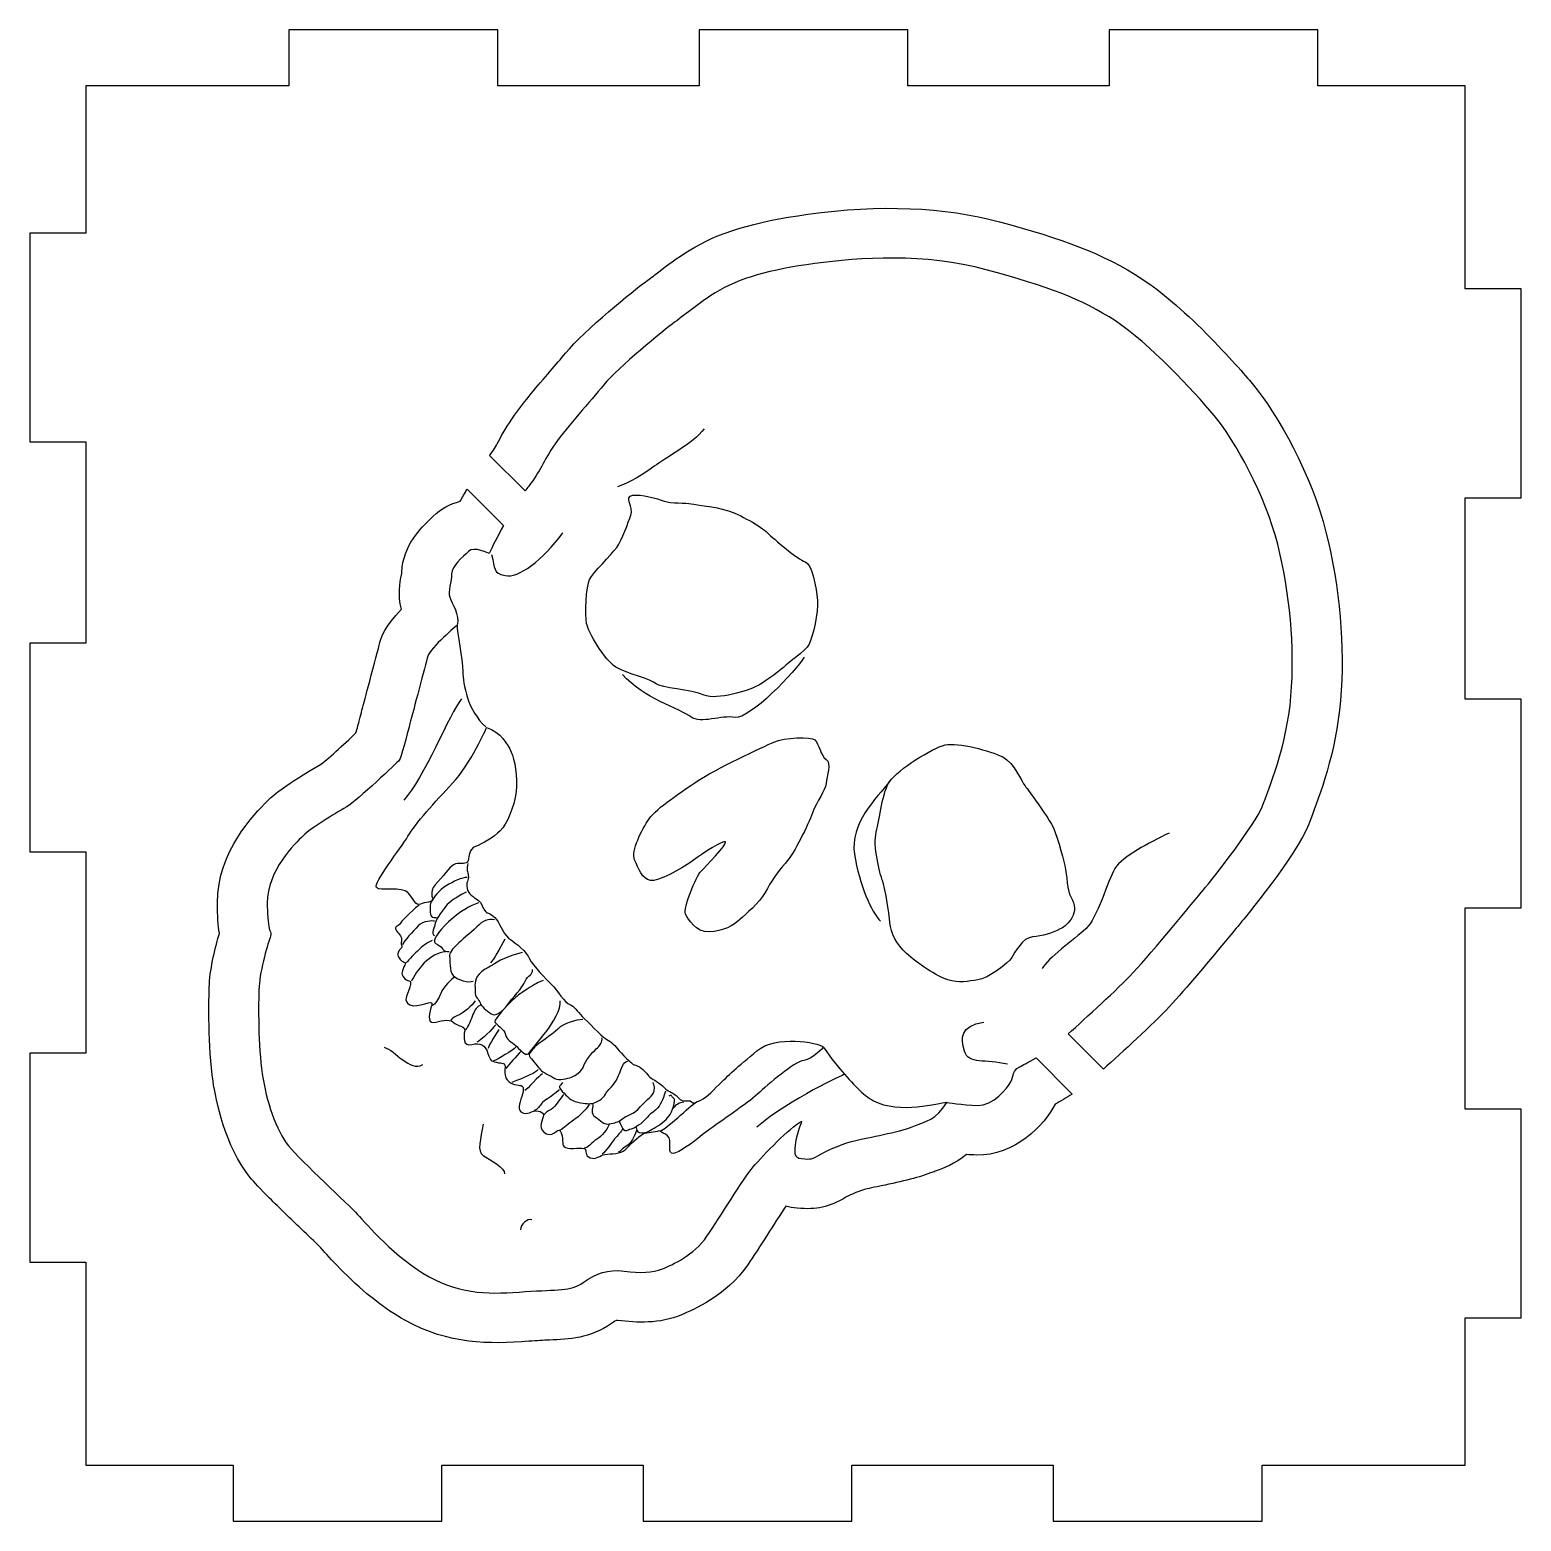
# Model space of a CAD drawing. Extents: x 33 to 452, y -592 to -16.
# Drawn here: x 33.6 to 113.6, y -308.1 to -228.1 of the extents above; entities that cross this region are included whole.
import ezdxf

# ---------------------------------------------------------------- set-up
doc = ezdxf.new("R2010")
doc.units = 0
doc.layers.add('LAYER_1', color=7, linetype='CONTINUOUS')

msp = doc.modelspace()

# ---------------------------------------------------------------- linework, layer by layer
at = {"layer": 'LAYER_1'}
msp.add_lwpolyline([(36.582, -231.089), (36.583, -238.989), (33.583, -238.989), (33.583, -250.189), (36.583, -250.189), (36.583, -260.989), (33.582, -260.989), (33.582, -272.189), (36.582, -272.189), (36.582, -282.989), (33.582, -282.989), (33.582, -294.189), (36.582, -294.189), (36.582, -305.089), (44.481, -305.088), (44.481, -308.088), (55.681, -308.088), (55.681, -305.088), (66.482, -305.088), (66.482, -308.089), (77.682, -308.089), (77.682, -305.089), (88.481, -305.089), (88.481, -308.089), (99.681, -308.089), (99.681, -305.089), (110.582, -305.089), (110.582, -297.189), (113.582, -297.189), (113.582, -285.989), (110.582, -285.989), (110.582, -275.189), (113.582, -275.189), (113.582, -263.989), (110.582, -263.989), (110.582, -253.189), (113.582, -253.189), (113.582, -241.989), (110.582, -241.989), (110.582, -231.09), (102.682, -231.09), (102.682, -228.09), (91.481, -228.09), (91.481, -231.09), (80.682, -231.09), (80.682, -228.089), (69.482, -228.089), (69.482, -231.089), (58.682, -231.089), (58.682, -228.089), (47.482, -228.089), (47.482, -231.089), (36.582, -231.089)], dxfattribs=at)
for points, knots in [([(60.151, -252.826), (60.218, -252.731), (60.284, -252.642), (60.344, -252.566), (60.994, -251.749), (61.078, -251.266), (61.762, -250.299), (62.445, -249.332), (63.612, -248.064), (64.379, -247.131), (65.147, -246.197), (67.564, -244.212), (68.165, -243.779), (68.765, -243.345), (69.592, -242.66), (70.349, -242.195), (71.649, -241.394), (73.284, -240.961), (75.685, -240.627), (78.086, -240.294), (81.588, -240.061), (84.889, -240.961), (88.191, -241.861), (89.992, -242.506), (91.815, -243.707), (93.638, -244.907), (95.972, -247.42), (97.107, -248.776), (98.241, -250.132), (99.864, -253.067), (100.52, -255.679), (101.175, -258.292), (101.453, -261.149), (101.231, -263.839), (101.009, -266.529), (100.03, -268.841), (99.685, -269.764), (99.341, -270.687), (97.062, -273.611), (96.539, -274.222), (96.018, -274.834), (93.838, -277.524), (92.771, -278.658), (91.92, -279.562), (90.244, -281.093), (89.278, -281.953), (89.278, -281.953), (91.168, -283.842), (91.168, -283.842), (92.169, -282.948), (93.818, -281.439), (94.714, -280.486), (95.562, -279.586), (96.968, -277.886), (97.898, -276.761), (98.198, -276.397), (98.438, -276.107), (98.566, -275.957), (98.595, -275.923), (101.573, -272.335), (102.185, -270.697), (102.185, -270.697), (102.297, -270.405), (102.297, -270.405), (102.738, -269.255), (103.659, -266.862), (103.89, -264.059), (104.13, -261.149), (103.859, -258.027), (103.108, -255.029), (102.345, -251.993), (100.541, -248.725), (99.154, -247.064), (98.814, -246.659), (97.896, -245.586), (96.682, -244.372), (95.409, -243.099), (94.265, -242.126), (93.282, -241.479), (91.105, -240.044), (88.984, -239.312), (85.592, -238.387), (82.643, -237.583), (79.186, -237.447), (75.317, -237.985), (72.364, -238.395), (70.519, -238.957), (68.951, -239.922), (68.323, -240.309), (67.718, -240.771), (67.184, -241.178), (66.975, -241.338), (66.779, -241.489), (66.603, -241.615), (66.025, -242.032), (63.331, -244.203), (62.319, -245.437), (62.075, -245.733), (61.789, -246.064), (61.493, -246.408), (60.814, -247.195), (60.112, -248.009), (59.584, -248.758), (59.174, -249.337), (58.93, -249.785), (58.735, -250.144), (58.557, -250.471), (58.459, -250.651), (58.256, -250.906), (58.253, -250.91), (58.248, -250.916), (58.246, -250.92), (58.246, -250.92), (60.151, -252.826), (60.151, -252.826)], [0, 0, 0, 0, 1, 1, 1, 2, 2, 2, 3, 3, 3, 4, 4, 4, 5, 5, 5, 6, 6, 6, 7, 7, 7, 8, 8, 8, 9, 9, 9, 10, 10, 10, 11, 11, 11, 12, 12, 12, 13, 13, 13, 14, 14, 14, 15, 15, 15, 16, 16, 16, 17, 17, 17, 18, 18, 18, 19, 19, 19, 20, 20, 20, 21, 21, 21, 22, 22, 22, 23, 23, 23, 24, 24, 24, 25, 25, 25, 26, 26, 26, 27, 27, 27, 28, 28, 28, 29, 29, 29, 30, 30, 30, 31, 31, 31, 32, 32, 32, 33, 33, 33, 34, 34, 34, 35, 35, 35, 36, 36, 36, 37, 37, 37, 38, 38, 38, 38]), ([(69.748, -249.499), (69.182, -250.265), (67.614, -251.1), (67.081, -251.499), (66.547, -251.9), (65.68, -252.434), (65.113, -252.6)], [0, 0, 0, 0, 1, 1, 1, 2, 2, 2, 2]), ([(87.556, -283.237), (87.168, -283.463), (86.817, -283.644), (86.646, -283.738), (86.301, -283.927), (86.368, -284.171), (86.201, -284.516), (86.035, -284.861), (85.246, -285.805), (84.422, -285.783), (83.6, -285.761), (82.778, -285.628), (82.778, -285.628), (82.199, -286.561), (81.654, -286.639), (80.921, -286.929), (80.187, -287.217), (78.531, -287.517), (77.897, -287.662), (77.263, -287.806), (76.496, -288.129), (76.018, -288.407), (75.541, -288.685), (75.474, -288.684), (74.985, -288.64), (74.496, -288.595), (74.606, -288.24), (74.662, -287.762), (74.718, -287.284), (74.996, -286.628), (74.996, -286.628), (74.329, -286.984), (72.95, -288.429), (72.383, -289.085), (71.816, -289.74), (70.616, -291.786), (69.904, -292.809), (69.193, -293.831), (68.048, -294.331), (67.514, -294.554), (66.981, -294.776), (66.347, -294.788), (65.458, -294.676), (64.569, -294.566), (63.991, -294.788), (63.267, -295.288), (62.545, -295.788), (61.934, -295.643), (60.155, -295.777), (58.377, -295.91), (56.786, -295.966), (54.997, -294.976), (53.208, -293.988), (51.628, -292.141), (51.162, -291.63), (50.695, -291.119), (48.138, -288.785), (47.46, -287.951), (46.782, -287.117), (46.271, -285.561), (46.049, -284.094), (45.826, -282.626), (45.837, -280.325), (45.881, -279.413), (45.926, -278.502), (46.381, -277.024), (46.492, -276.712), (46.603, -276.4), (46.315, -276.69), (46.315, -274.933), (46.315, -273.177), (47.816, -271.743), (48.238, -271.321), (48.661, -270.899), (49.917, -270.154), (50.55, -269.786), (51.184, -269.42), (53.296, -267.374), (53.396, -267.274), (53.496, -267.174), (53.808, -265.906), (53.974, -265.295), (54.141, -264.684), (54.797, -262.16), (54.93, -261.693), (55.064, -261.227), (56.509, -260.026), (56.509, -260.026), (56.642, -259.47), (56.242, -258.87), (56.108, -258.525), (55.995, -258.232), (56.208, -257.669), (56.209, -257.269), (56.208, -256.869), (56.809, -256.369), (57.11, -256.068), (57.409, -255.768), (58.226, -256.185), (58.226, -256.185), (58.369, -255.841), (58.661, -255.276), (58.997, -254.679), (58.997, -254.679), (57.045, -252.726), (57.045, -252.726), (56.915, -252.944), (56.788, -253.165), (56.665, -253.382), (56.119, -253.51), (55.627, -253.778), (55.223, -254.182), (55.223, -254.182), (55.109, -254.292), (55.109, -254.292), (54.572, -254.805), (53.582, -255.75), (53.542, -257.178), (53.535, -257.224), (53.525, -257.27), (53.517, -257.318), (53.44, -257.74), (53.316, -258.411), (53.515, -259.161), (52.606, -260.116), (52.451, -260.658), (52.364, -260.962), (52.288, -261.23), (52.043, -262.157), (51.813, -263.033), (51.639, -263.696), (51.473, -264.326), (51.4, -264.593), (51.36, -264.737), (51.313, -264.916), (51.263, -265.109), (51.214, -265.293), (51.143, -265.568), (51.078, -265.803), (50.421, -266.427), (49.491, -267.276), (49.173, -267.501), (47.308, -268.583), (46.701, -269.086), (46.352, -269.434), (46.352, -269.434), (46.311, -269.474), (46.311, -269.474), (45.653, -270.13), (43.647, -272.126), (43.647, -274.933), (43.647, -275.629), (43.685, -276.136), (43.753, -276.54), (43.544, -277.253), (43.261, -278.367), (43.216, -279.284), (43.179, -280.056), (43.133, -282.669), (43.41, -284.493), (43.562, -285.493), (44.057, -287.997), (45.39, -289.634), (45.616, -289.912), (45.949, -290.27), (46.441, -290.761), (46.96, -291.28), (47.589, -291.882), (48.136, -292.405), (48.528, -292.779), (48.874, -293.109), (49.093, -293.328), (49.134, -293.37), (49.169, -293.404), (49.191, -293.429), (49.191, -293.429), (49.314, -293.565), (49.314, -293.565), (49.543, -293.821), (49.927, -294.247), (50.407, -294.728), (51.536, -295.856), (52.646, -296.726), (53.706, -297.311), (56.095, -298.632), (58.213, -298.597), (60.355, -298.437), (60.788, -298.405), (61.147, -298.39), (61.452, -298.378), (62.517, -298.335), (63.618, -298.29), (64.785, -297.482), (64.933, -297.38), (65.014, -297.335), (65.051, -297.317), (65.068, -297.318), (65.093, -297.32), (65.127, -297.324), (66.145, -297.451), (67.347, -297.514), (68.54, -297.016), (69.127, -296.772), (70.916, -296.027), (72.095, -294.332), (72.405, -293.886), (72.766, -293.316), (73.149, -292.713), (73.43, -292.272), (73.846, -291.613), (74.139, -291.187), (74.324, -291.239), (74.526, -291.278), (74.745, -291.298), (75.812, -291.394), (76.423, -291.258), (77.359, -290.713), (77.622, -290.56), (78.139, -290.343), (78.491, -290.263), (78.629, -290.232), (78.82, -290.192), (79.039, -290.147), (80.181, -289.911), (81.185, -289.692), (81.899, -289.41), (81.984, -289.377), (82.066, -289.348), (82.144, -289.319), (82.581, -289.159), (83.196, -288.933), (83.832, -288.426), (84, -288.437), (84.174, -288.445), (84.349, -288.45), (86.413, -288.506), (88.023, -286.829), (88.58, -285.725), (88.858, -285.57), (89.176, -285.385), (89.496, -285.178), (89.496, -285.178), (87.556, -283.237), (87.556, -283.237)], [0, 0, 0, 0, 1, 1, 1, 2, 2, 2, 3, 3, 3, 4, 4, 4, 5, 5, 5, 6, 6, 6, 7, 7, 7, 8, 8, 8, 9, 9, 9, 10, 10, 10, 11, 11, 11, 12, 12, 12, 13, 13, 13, 14, 14, 14, 15, 15, 15, 16, 16, 16, 17, 17, 17, 18, 18, 18, 19, 19, 19, 20, 20, 20, 21, 21, 21, 22, 22, 22, 23, 23, 23, 24, 24, 24, 25, 25, 25, 26, 26, 26, 27, 27, 27, 28, 28, 28, 29, 29, 29, 30, 30, 30, 31, 31, 31, 32, 32, 32, 33, 33, 33, 34, 34, 34, 35, 35, 35, 36, 36, 36, 37, 37, 37, 38, 38, 38, 39, 39, 39, 40, 40, 40, 41, 41, 41, 42, 42, 42, 43, 43, 43, 44, 44, 44, 45, 45, 45, 46, 46, 46, 47, 47, 47, 48, 48, 48, 49, 49, 49, 50, 50, 50, 51, 51, 51, 52, 52, 52, 53, 53, 53, 54, 54, 54, 55, 55, 55, 56, 56, 56, 57, 57, 57, 58, 58, 58, 59, 59, 59, 60, 60, 60, 61, 61, 61, 62, 62, 62, 63, 63, 63, 64, 64, 64, 65, 65, 65, 66, 66, 66, 67, 67, 67, 68, 68, 68, 69, 69, 69, 70, 70, 70, 71, 71, 71, 72, 72, 72, 73, 73, 73, 74, 74, 74, 75, 75, 75, 76, 76, 76, 77, 77, 77, 78, 78, 78, 79, 79, 79, 80, 80, 80, 81, 81, 81, 81]), ([(65.93, -253.05), (65.418, -253.112), (65.996, -253.717), (65.83, -254.117), (65.664, -254.518), (65.38, -255.434), (65.063, -255.852), (64.747, -256.269), (63.813, -257.202), (63.612, -257.569), (63.412, -257.936), (63.362, -259.487), (63.446, -259.937), (63.529, -260.387), (64.43, -261.921), (65.013, -262.272), (65.597, -262.622), (66.947, -262.938), (67.181, -263.172), (67.414, -263.405), (69.065, -263.456), (69.748, -263.772), (70.432, -264.089), (72.2, -263.489), (72.533, -263.322), (72.867, -263.155), (73.701, -262.588), (74.002, -262.288), (74.301, -261.988), (75.168, -261.454), (75.384, -261.037), (75.601, -260.62), (75.885, -259.337), (75.835, -258.686), (75.785, -258.037), (75.535, -256.719), (75.168, -256.619), (74.801, -256.519), (73.484, -255.401), (73.151, -255.068), (72.816, -254.734), (71.65, -254.067), (70.983, -253.867), (70.315, -253.667), (69.365, -253.583), (69.065, -253.517), (68.765, -253.451), (67.981, -253.501), (67.614, -253.367), (67.248, -253.234), (66.347, -253.001), (65.93, -253.05)], [0, 0, 0, 0, 1, 1, 1, 2, 2, 2, 3, 3, 3, 4, 4, 4, 5, 5, 5, 6, 6, 6, 7, 7, 7, 8, 8, 8, 9, 9, 9, 10, 10, 10, 11, 11, 11, 12, 12, 12, 13, 13, 13, 14, 14, 14, 15, 15, 15, 16, 16, 16, 17, 17, 17, 17]), ([(58.343, -256.235), (58.577, -257.002), (58.377, -257.202), (59.077, -257.369), (59.777, -257.536), (61.111, -256.535), (62.179, -255.068)], [0, 0, 0, 0, 1, 1, 1, 2, 2, 2, 2]), ([(56.509, -260.026), (56.476, -260.371), (56.809, -261.838), (56.809, -262.505), (56.809, -263.172), (57.076, -264.639), (58.043, -265.473)], [0, 0, 0, 0, 1, 1, 1, 2, 2, 2, 2]), ([(75.118, -261.738), (74.718, -262.472), (72.15, -265.107), (71.416, -264.972), (70.683, -264.84), (69.582, -265.34), (69.048, -264.94), (68.514, -264.539), (66.414, -263.906), (65.381, -262.672)], [0, 0, 0, 0, 1, 1, 1, 2, 2, 2, 3, 3, 3, 3]), ([(58.087, -265.517), (58.087, -265.517), (57.198, -267.519), (56.264, -268.497), (55.33, -269.475), (54.24, -270.698), (53.863, -271.343), (53.485, -271.988), (51.996, -273.877), (52.173, -274.1), (52.351, -274.322), (53.573, -274.033), (53.863, -274.366), (54.152, -274.7), (54.285, -275.1), (54.531, -274.989), (54.774, -274.877), (55.242, -274.9), (55.197, -274.722), (55.153, -274.545), (54.997, -274.255), (55.464, -273.788), (55.931, -273.321), (56.131, -272.899), (56.42, -272.833), (56.709, -272.765), (57.02, -272.899), (57.087, -272.654), (57.154, -272.41), (57.132, -272.031), (57.487, -271.899), (57.843, -271.765), (58.466, -271.409), (58.821, -271.054), (59.177, -270.698), (59.555, -269.786), (59.666, -268.964), (59.777, -268.141), (59.577, -267.229), (59.399, -266.829), (59.221, -266.429), (58.843, -265.74), (58.087, -265.517)], [0, 0, 0, 0, 1, 1, 1, 2, 2, 2, 3, 3, 3, 4, 4, 4, 5, 5, 5, 6, 6, 6, 7, 7, 7, 8, 8, 8, 9, 9, 9, 10, 10, 10, 11, 11, 11, 12, 12, 12, 13, 13, 13, 14, 14, 14, 14]), ([(75.696, -266.184), (75.496, -265.984), (74.051, -266.051), (73.495, -266.296), (72.939, -266.54), (70.271, -267.786), (69.426, -268.363), (68.581, -268.941), (67.203, -269.831), (66.803, -270.409), (66.402, -270.987), (65.825, -272.143), (66.025, -272.61), (66.225, -273.077), (66.447, -273.655), (66.87, -273.722), (67.293, -273.788), (68.47, -273.143), (69.115, -272.676), (69.76, -272.21), (70.782, -271.543), (70.894, -271.654), (71.005, -271.765), (69.826, -272.988), (69.581, -273.232), (69.337, -273.477), (68.604, -275.233), (68.759, -275.522), (68.915, -275.812), (69.293, -276.501), (70.027, -276.479), (70.76, -276.456), (71.361, -276.123), (71.672, -275.811), (71.983, -275.5), (72.694, -274.966), (73.028, -274.366), (73.361, -273.766), (73.607, -273.344), (74.117, -272.787), (74.629, -272.232), (75.318, -270.742), (75.563, -270.097), (75.807, -269.453), (76.253, -268.919), (76.297, -268.519), (76.341, -268.119), (76.585, -267.429), (76.297, -267.23), (76.008, -267.03), (75.918, -266.407), (75.696, -266.184)], [0, 0, 0, 0, 1, 1, 1, 2, 2, 2, 3, 3, 3, 4, 4, 4, 5, 5, 5, 6, 6, 6, 7, 7, 7, 8, 8, 8, 9, 9, 9, 10, 10, 10, 11, 11, 11, 12, 12, 12, 13, 13, 13, 14, 14, 14, 15, 15, 15, 16, 16, 16, 17, 17, 17, 17]), ([(89.436, -274.633), (89.227, -274.316), (89.214, -273.433), (89.103, -272.921), (88.991, -272.41), (88.636, -271.12), (88.392, -270.698), (88.146, -270.275), (87.169, -268.897), (86.969, -268.652), (86.768, -268.408), (86.413, -267.43), (85.768, -267.096), (85.123, -266.762), (83.367, -266.296), (82.677, -266.451), (81.989, -266.607), (80.143, -267.785), (79.72, -268.386), (79.298, -268.986), (79.187, -270.387), (78.987, -271.12), (78.787, -271.854), (79.187, -273.366), (79.32, -273.721), (79.454, -274.077), (79.676, -275.456), (79.72, -275.989), (79.764, -276.523), (80.054, -277.123), (80.61, -277.634), (81.165, -278.146), (82.255, -278.879), (82.833, -279.058), (83.411, -279.236), (83.923, -279.124), (84.434, -279.058), (84.945, -278.991), (86.101, -278.146), (86.257, -277.857), (86.413, -277.568), (86.858, -276.768), (87.368, -276.746), (87.88, -276.723), (88.436, -276.523), (88.858, -276.323), (89.281, -276.123), (89.947, -275.411), (89.436, -274.633)], [0, 0, 0, 0, 1, 1, 1, 2, 2, 2, 3, 3, 3, 4, 4, 4, 5, 5, 5, 6, 6, 6, 7, 7, 7, 8, 8, 8, 9, 9, 9, 10, 10, 10, 11, 11, 11, 12, 12, 12, 13, 13, 13, 14, 14, 14, 15, 15, 15, 16, 16, 16, 16]), ([(79.72, -268.386), (78.987, -269.342), (77.553, -270.642), (77.819, -272.31), (78.086, -273.977), (78.72, -275.411), (79.221, -275.912)], [0, 0, 0, 0, 1, 1, 1, 2, 2, 2, 2]), ([(94.694, -271.176), (93.628, -271.71), (92.193, -272.41), (91.793, -273.077), (91.393, -273.744), (90.859, -275.744), (90.226, -276.312), (89.592, -276.879), (88.157, -277.912), (87.891, -278.446)], [0, 0, 0, 0, 1, 1, 1, 2, 2, 2, 3, 3, 3, 3]), ([(57.043, -273.566), (56.776, -273.544), (56.298, -273.778), (55.909, -274.01), (55.52, -274.244), (55.242, -274.655), (55.142, -274.8), (55.041, -274.944), (55.031, -275.422), (55.097, -275.6), (55.164, -275.778), (55.308, -275.678), (55.486, -275.722)], [0, 0, 0, 0, 1, 1, 1, 2, 2, 2, 3, 3, 3, 4, 4, 4, 4]), ([(57.076, -272.81), (57.025, -273.16), (57.025, -273.094), (57.093, -273.427), (57.159, -273.761), (56.942, -273.777), (57.042, -274.144), (57.143, -274.511), (57.359, -274.561), (57.442, -274.644), (57.526, -274.727), (57.776, -274.845), (57.826, -275.028), (57.876, -275.211), (58.076, -275.445), (58.076, -275.445), (58.076, -275.445), (58.377, -275.512), (58.61, -275.811), (58.843, -276.112), (59.059, -276.728), (59.361, -276.895), (59.661, -277.062), (60.227, -277.562), (60.394, -277.929), (60.561, -278.296), (61.311, -279.047), (61.577, -279.313), (61.845, -279.58), (62.312, -280.313), (62.545, -280.381), (62.778, -280.447), (62.946, -280.747), (63.212, -281.013), (63.479, -281.281), (64.262, -282.064), (64.463, -282.198), (64.663, -282.331), (64.93, -282.498), (65.113, -282.748), (65.296, -282.998), (65.897, -283.599), (66.014, -283.615), (66.13, -283.632), (66.397, -283.732), (66.681, -284.082), (66.964, -284.433), (66.947, -284.315), (67.314, -284.582), (67.681, -284.849), (67.598, -284.866), (67.831, -284.999), (68.065, -285.133), (68.231, -285.199), (68.365, -285.367), (68.498, -285.533), (68.615, -285.55), (68.865, -285.533), (69.115, -285.516), (69.048, -285.683), (69.216, -285.65)], [0, 0, 0, 0, 1, 1, 1, 2, 2, 2, 3, 3, 3, 4, 4, 4, 5, 5, 5, 6, 6, 6, 7, 7, 7, 8, 8, 8, 9, 9, 9, 10, 10, 10, 11, 11, 11, 12, 12, 12, 13, 13, 13, 14, 14, 14, 15, 15, 15, 16, 16, 16, 17, 17, 17, 18, 18, 18, 19, 19, 19, 20, 20, 20, 20]), ([(56.987, -274.355), (56.72, -274.466), (56.141, -274.822), (55.975, -275.011), (55.808, -275.2), (55.353, -275.811), (55.33, -276.012), (55.308, -276.212), (55.086, -276.59), (55.286, -276.679)], [0, 0, 0, 0, 1, 1, 1, 2, 2, 2, 3, 3, 3, 3]), ([(54.464, -275.033), (54.33, -275.122), (53.618, -275.789), (53.463, -276.011), (53.307, -276.234), (53.13, -276.167), (53.208, -276.356), (53.285, -276.545), (53.585, -276.668), (53.518, -276.956), (53.452, -277.246), (53.629, -277.223), (53.474, -277.379), (53.319, -277.534), (53.24, -277.745), (53.452, -277.958), (53.663, -278.168), (53.808, -278.046), (53.652, -278.357), (53.496, -278.669), (53.507, -278.791), (53.707, -278.991), (53.908, -279.191), (54.097, -279.002), (53.963, -279.447), (53.83, -279.892), (53.563, -280.18), (53.974, -280.392), (54.386, -280.603), (55.286, -280.014), (55.142, -280.403), (54.997, -280.791), (54.908, -281.37), (55.231, -281.336), (55.553, -281.303), (56.075, -281.092), (56.286, -281.325), (56.498, -281.559), (56.965, -281.492), (56.909, -281.793), (56.853, -282.092), (56.809, -282.648), (57.287, -282.526), (57.765, -282.404), (57.987, -282.515), (58.155, -282.993), (58.321, -283.47), (58.288, -283.371), (58.61, -283.471), (58.932, -283.571), (59.121, -283.404), (59.066, -283.86), (59.009, -284.315), (59.277, -284.605), (59.589, -284.671), (59.9, -284.738), (60.044, -284.66), (60.054, -284.938), (60.066, -285.216), (59.777, -285.683), (59.833, -285.961), (59.888, -286.239), (60.189, -286.272), (60.499, -286.139), (60.812, -286.006), (61.222, -286.128), (61.122, -286.406), (61.022, -286.684), (60.844, -287.084), (61.289, -287.306), (61.734, -287.529), (61.934, -286.817), (62.09, -287.262), (62.245, -287.706), (62.068, -287.951), (62.323, -288.051), (62.578, -288.151), (63.268, -288.018), (63.368, -288.117), (63.468, -288.218), (63.324, -288.473), (63.646, -288.596), (63.968, -288.718), (64.157, -288.462), (64.446, -288.418), (64.735, -288.373), (65.303, -288.384), (65.513, -288.173), (65.724, -287.962), (66.225, -287.417), (66.48, -287.317), (66.736, -287.217), (67.081, -287.228), (67.359, -287.128)], [0, 0, 0, 0, 1, 1, 1, 2, 2, 2, 3, 3, 3, 4, 4, 4, 5, 5, 5, 6, 6, 6, 7, 7, 7, 8, 8, 8, 9, 9, 9, 10, 10, 10, 11, 11, 11, 12, 12, 12, 13, 13, 13, 14, 14, 14, 15, 15, 15, 16, 16, 16, 17, 17, 17, 18, 18, 18, 19, 19, 19, 20, 20, 20, 21, 21, 21, 22, 22, 22, 23, 23, 23, 24, 24, 24, 25, 25, 25, 26, 26, 26, 27, 27, 27, 28, 28, 28, 29, 29, 29, 30, 30, 30, 31, 31, 31, 31]), ([(57.642, -274.922), (57.209, -275.088), (56.664, -275.345), (56.042, -275.945), (55.419, -276.545), (55.175, -276.945), (55.33, -277.079), (55.486, -277.213), (55.652, -277.224), (55.72, -277.379), (55.786, -277.534), (55.92, -277.512), (56.075, -277.534)], [0, 0, 0, 0, 1, 1, 1, 2, 2, 2, 3, 3, 3, 4, 4, 4, 4]), ([(55.291, -275.906), (55.191, -275.873), (54.686, -275.878), (54.413, -276.161), (54.141, -276.445), (53.647, -276.973), (53.574, -277.157)], [0, 0, 0, 0, 1, 1, 1, 2, 2, 2, 2]), ([(58.51, -275.834), (58.165, -275.756), (57.898, -275.867), (57.553, -276.212), (57.209, -276.556), (56.709, -276.945), (56.498, -277.157), (56.287, -277.368), (56.042, -277.634), (56.097, -277.802), (56.153, -277.968), (56.053, -278.579), (56.297, -278.824), (56.542, -279.069), (57.132, -279.236), (57.365, -279.113)], [0, 0, 0, 0, 1, 1, 1, 2, 2, 2, 3, 3, 3, 4, 4, 4, 5, 5, 5, 5]), ([(55.169, -276.94), (54.858, -277.074), (54.602, -277.273), (54.424, -277.451), (54.247, -277.629), (53.924, -277.941), (53.774, -278.146)], [0, 0, 0, 0, 1, 1, 1, 2, 2, 2, 2]), ([(55.88, -277.54), (55.52, -277.568), (55.058, -277.829), (54.741, -278.146), (54.424, -278.463), (54.146, -278.907), (54.052, -279.113)], [0, 0, 0, 0, 1, 1, 1, 2, 2, 2, 2]), ([(60.011, -277.579), (59.71, -277.634), (58.81, -277.957), (58.51, -278.19), (58.21, -278.424), (58.009, -278.379), (57.688, -278.746), (57.365, -279.113), (57.487, -279.369), (57.465, -279.68), (57.443, -279.992), (57.698, -280.091), (57.732, -280.281), (57.765, -280.469), (58.098, -280.692), (58.321, -280.869), (58.543, -281.047), (58.932, -280.769), (59.199, -280.392), (59.465, -280.014), (60.011, -279.491), (60.155, -279.124), (60.3, -278.757), (60.577, -278.835), (60.544, -278.491)], [0, 0, 0, 0, 1, 1, 1, 2, 2, 2, 3, 3, 3, 4, 4, 4, 5, 5, 5, 6, 6, 6, 7, 7, 7, 8, 8, 8, 8]), ([(56.37, -278.907), (56.192, -278.997), (55.765, -279.435), (55.625, -279.775), (55.486, -280.113), (55.314, -280.375), (55.191, -280.43)], [0, 0, 0, 0, 1, 1, 1, 2, 2, 2, 2]), ([(61.122, -279.091), (60.844, -279.169), (60.711, -279.258), (60.266, -279.546), (59.821, -279.836), (59.733, -279.902), (59.466, -280.147), (59.199, -280.392), (58.51, -281.169), (58.521, -281.292), (58.532, -281.414), (59.077, -281.714), (59.099, -281.981), (59.121, -282.248), (59.421, -282.37), (59.7, -282.626), (59.977, -282.882), (60.211, -283.226), (60.411, -282.937), (60.61, -282.648), (61.166, -282.003), (61.366, -281.714), (61.567, -281.425), (62.123, -280.581), (62.034, -280.18)], [0, 0, 0, 0, 1, 1, 1, 2, 2, 2, 3, 3, 3, 4, 4, 4, 5, 5, 5, 6, 6, 6, 7, 7, 7, 8, 8, 8, 8]), ([(57.465, -280.169), (57.342, -280.425), (56.771, -280.865), (56.614, -280.931), (56.459, -280.997), (56.203, -281.119), (56.17, -281.208)], [0, 0, 0, 0, 1, 1, 1, 2, 2, 2, 2]), ([(57.732, -280.425), (57.515, -280.531), (57.415, -280.73), (57.315, -281.009), (57.215, -281.286), (57.043, -281.647), (56.959, -281.731)], [0, 0, 0, 0, 1, 1, 1, 2, 2, 2, 2]), ([(63.245, -281.17), (62.879, -281.203), (62.234, -281.359), (61.9, -281.692), (61.567, -282.026), (60.833, -282.47), (60.677, -282.648), (60.522, -282.826), (60.266, -283.037), (60.422, -283.215), (60.577, -283.393), (60.889, -283.771), (60.978, -283.882), (61.067, -283.993), (61.523, -284.205), (61.745, -284.338), (61.967, -284.472), (62.434, -284.338), (62.634, -284.271), (62.834, -284.205), (63.223, -283.927), (63.278, -283.693), (63.334, -283.46), (63.768, -282.915), (63.968, -282.759), (64.168, -282.604), (64.313, -282.348), (64.268, -282.17)], [0, 0, 0, 0, 1, 1, 1, 2, 2, 2, 3, 3, 3, 4, 4, 4, 5, 5, 5, 6, 6, 6, 7, 7, 7, 8, 8, 8, 9, 9, 9, 9]), ([(86.024, -283.582), (84.856, -283.282), (83.923, -283.615), (83.722, -282.881), (83.522, -282.147), (83.456, -281.548), (84.756, -281.314)], [0, 0, 0, 0, 1, 1, 1, 2, 2, 2, 2]), ([(76.163, -282.659), (75.852, -282.392), (73.606, -282.014), (72.584, -282.86), (71.561, -283.705), (70.983, -284.238), (70.561, -284.66), (70.137, -285.083), (69.76, -285.461), (69.449, -285.55), (69.137, -285.638), (67.848, -286.973), (67.492, -287.106), (67.136, -287.239), (67.892, -287.239), (67.914, -287.662), (67.937, -288.084), (67.803, -288.484), (68.225, -288.329), (68.648, -288.173), (69.204, -287.706), (69.916, -287.172), (70.627, -286.639), (72.072, -285.684), (72.628, -285.172), (73.184, -284.66), (74.584, -283.438), (75.096, -283.371), (75.607, -283.304), (76.163, -282.659), (76.163, -282.659)], [0, 0, 0, 0, 1, 1, 1, 2, 2, 2, 3, 3, 3, 4, 4, 4, 5, 5, 5, 6, 6, 6, 7, 7, 7, 8, 8, 8, 9, 9, 9, 10, 10, 10, 10]), ([(76.163, -282.659), (76.163, -282.659), (76.585, -283.348), (77.285, -284.116), (77.986, -284.883), (78.418, -285.388), (79.086, -285.65), (80.621, -286.25), (82.666, -285.539), (82.778, -285.628)], [0, 0, 0, 0, 1, 1, 1, 2, 2, 2, 3, 3, 3, 3]), ([(62.154, -284.558), (62.028, -284.782), (61.862, -284.749), (62.145, -285.032), (62.429, -285.316), (62.562, -285.516), (62.979, -285.616), (63.395, -285.717), (63.612, -285.699), (63.787, -285.675), (63.963, -285.65), (64.363, -285.4), (64.454, -285.191), (64.546, -284.983), (64.713, -284.933), (64.963, -284.566), (65.213, -284.199), (65.239, -283.924), (65.354, -283.707), (65.471, -283.49), (65.489, -283.457), (65.664, -283.416)], [0, 0, 0, 0, 1, 1, 1, 2, 2, 2, 3, 3, 3, 4, 4, 4, 5, 5, 5, 6, 6, 6, 7, 7, 7, 7]), ([(63.787, -285.741), (63.779, -285.984), (63.637, -286.209), (63.912, -286.4), (64.188, -286.592), (64.388, -286.842), (64.671, -286.775), (64.955, -286.709), (65.146, -286.7), (65.338, -286.525), (65.53, -286.35), (65.988, -286.275), (66.347, -285.85), (66.705, -285.424), (67.022, -285.308), (67.073, -285.008), (67.122, -284.707), (67.039, -284.691), (67.022, -284.558)], [0, 0, 0, 0, 1, 1, 1, 2, 2, 2, 3, 3, 3, 4, 4, 4, 5, 5, 5, 6, 6, 6, 6]), ([(61.978, -284.932), (61.92, -285.091), (61.12, -285.558), (61.045, -285.667), (60.969, -285.775), (60.783, -286.023), (60.641, -286.08)], [0, 0, 0, 0, 1, 1, 1, 2, 2, 2, 2]), ([(62.212, -285.2), (62.062, -285.367), (61.778, -285.883), (61.544, -286), (61.311, -286.117), (61.278, -286.15), (61.169, -286.275)], [0, 0, 0, 0, 1, 1, 1, 2, 2, 2, 2]), ([(67.673, -285.024), (67.631, -285.266), (67.431, -285.7), (67.273, -285.908), (67.113, -286.116), (66.989, -286.108), (66.689, -286.442), (66.389, -286.775), (66.072, -286.992), (65.839, -287.059), (65.605, -287.126), (65.513, -287.234), (65.396, -287.017), (65.28, -286.8), (65.254, -286.692), (65.204, -286.642)], [0, 0, 0, 0, 1, 1, 1, 2, 2, 2, 3, 3, 3, 4, 4, 4, 5, 5, 5, 5]), ([(66.105, -286.975), (66.18, -287.184), (66.155, -287.259), (66.406, -287.259), (66.655, -287.259), (66.763, -287.184), (67.072, -287.008), (67.381, -286.834), (67.698, -286.584), (67.864, -286.367), (68.031, -286.15), (68.273, -285.492), (68.115, -285.4), (67.956, -285.307), (68.081, -285.183), (67.856, -285.291)], [0, 0, 0, 0, 1, 1, 1, 2, 2, 2, 3, 3, 3, 4, 4, 4, 5, 5, 5, 5]), ([(63.588, -285.742), (63.404, -286.025), (63.054, -286.375), (62.763, -286.567), (62.47, -286.758), (62.212, -287.034), (62.019, -287.109)], [0, 0, 0, 0, 1, 1, 1, 2, 2, 2, 2]), ([(57.909, -286.784), (57.759, -287.567), (57.559, -288.268), (57.893, -288.468), (58.226, -288.668), (59.11, -289.152), (59.044, -289.452)], [0, 0, 0, 0, 1, 1, 1, 2, 2, 2, 2]), ([(64.671, -286.775), (64.602, -287.039), (64.235, -287.45), (63.991, -287.606), (63.745, -287.762), (63.49, -288.107), (63.323, -288.073)], [0, 0, 0, 0, 1, 1, 1, 2, 2, 2, 2]), ([(65.396, -287.017), (65.324, -287.162), (65.091, -287.417), (64.946, -287.584), (64.802, -287.751), (64.479, -288.295), (64.29, -288.395)], [0, 0, 0, 0, 1, 1, 1, 2, 2, 2, 2]), ([(66.125, -287.139), (65.992, -287.496), (65.847, -287.795), (65.602, -287.951), (65.358, -288.107), (65.257, -288.273), (65.147, -288.296)], [0, 0, 0, 0, 1, 1, 1, 2, 2, 2, 2])]:
    msp.add_open_spline(points, degree=3, knots=knots, dxfattribs=at)
for points in [[(56.742, -263.972), (56.108, -264.739), (54.708, -268.274), (53.64, -269.408)], [(59.055, -276.868), (58.776, -277.39), (58.477, -277.98), (58.299, -278.135)], [(58.582, -281.464), (58.41, -281.67), (57.815, -282.298), (57.554, -282.392)], [(58.732, -281.715), (58.632, -281.882), (58.215, -282.52), (58.177, -282.726)], [(52.59, -282.665), (53.191, -282.832), (53.957, -283.999), (54.659, -283.599)], [(59.644, -282.665), (59.56, -282.798), (58.627, -283.349), (58.46, -283.399)], [(59.927, -282.898), (59.693, -283.115), (59.294, -283.615), (59.11, -283.799)], [(60.852, -283.857), (60.728, -284.099), (59.536, -284.491), (59.436, -284.558)], [(61.078, -284.099), (60.928, -284.132), (60.26, -284.95), (60.127, -284.983)], [(77.285, -284.116), (77.285, -284.116), (74.384, -285.416), (72.584, -286.951)], [(68.665, -285.616), (68.448, -285.616), (68.214, -285.766), (68.098, -285.934)], [(60.511, -291.919), (60.294, -291.836), (59.877, -292.186), (59.91, -292.453)]]:
    msp.add_open_spline(points, degree=3, dxfattribs=at)

doc.saveas('drawing.dxf')
